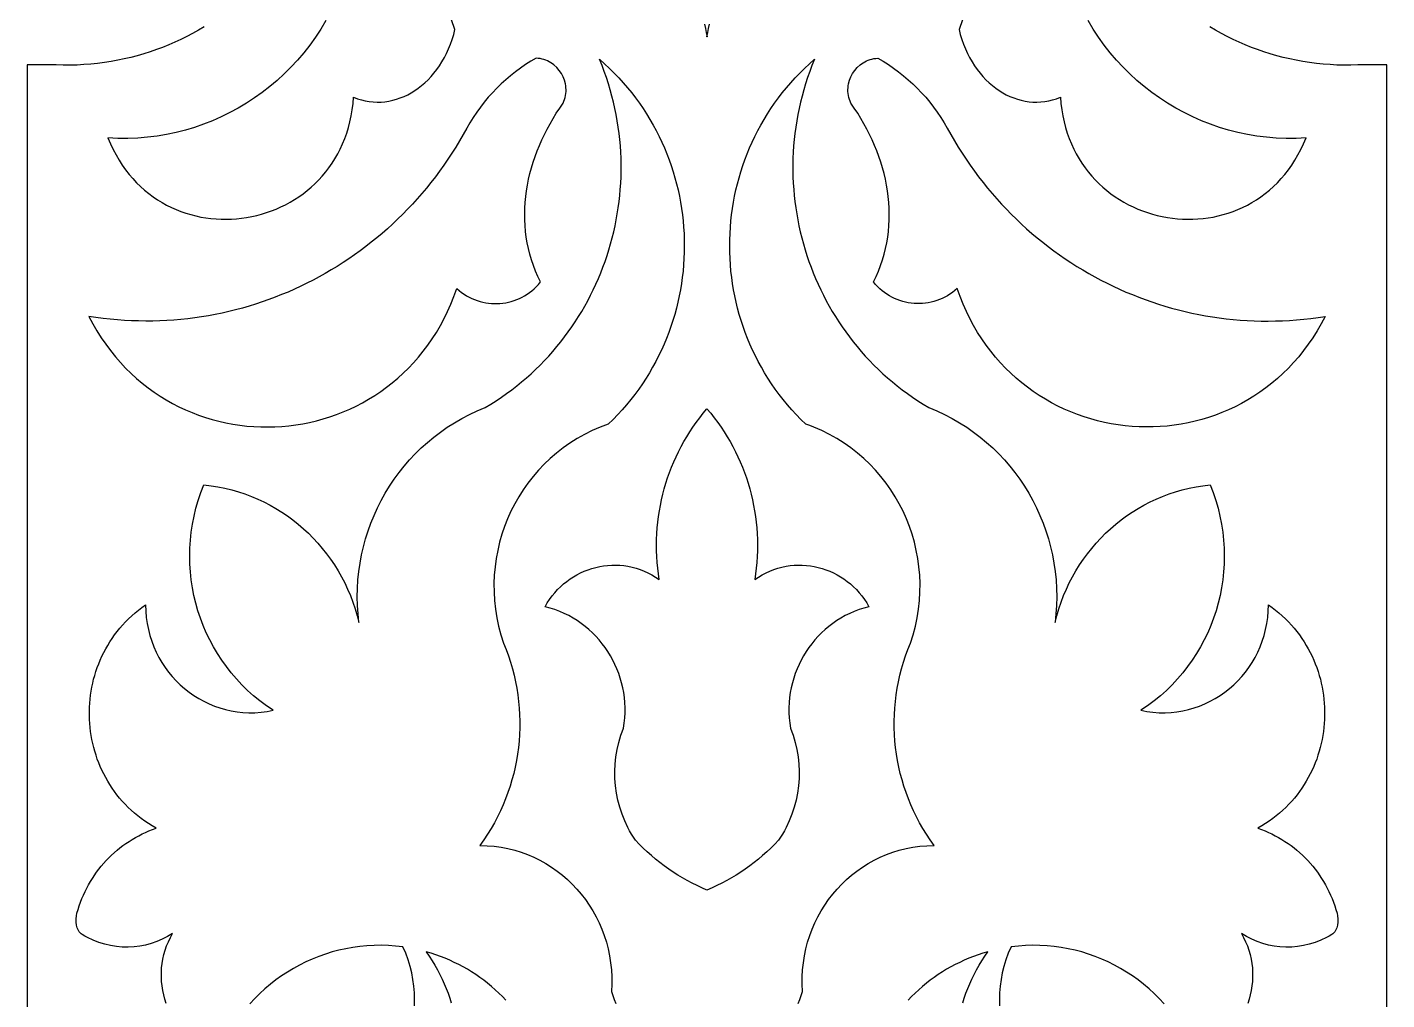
# Model space of a CAD drawing. Extents: x -345 to -255, y -146 to 454.
# Drawn here: x -345.4 to -255.4, y 313.8 to 378.2 of the extents above; entities that cross this region are included whole.
import ezdxf

# ---------------------------------------------------------------- set-up
doc = ezdxf.new("R2010")
doc.units = 0
doc.layers.get('0').update_dxf_attribs({"linetype": 'CONTINUOUS'})

msp = doc.modelspace()

# ---------------------------------------------------------------- linework, layer by layer
for points in [[(-333.715, 378.177), (-334.091, 377.957), (-334.473, 377.745), (-334.86, 377.543), (-335.252, 377.35), (-335.649, 377.167), (-336.052, 376.993), (-336.459, 376.829), (-336.871, 376.676), (-337.287, 376.532), (-337.708, 376.399), (-338.133, 376.276), (-338.562, 376.163), (-338.995, 376.061), (-339.431, 375.97), (-339.872, 375.89), (-340.316, 375.821), (-340.763, 375.764), (-341.213, 375.717), (-341.667, 375.682), (-342.123, 375.659), (-342.583, 375.648), (-343.044, 375.648), (-343.509, 375.661), (-345.424, 375.661), (-345.424, 154.427)], [(-325.644, 378.598), (-325.981, 378.041), (-326.339, 377.501), (-326.716, 376.978), (-327.114, 376.473), (-327.53, 375.986), (-327.964, 375.518), (-328.416, 375.07), (-328.884, 374.641), (-329.369, 374.232), (-329.868, 373.843), (-330.383, 373.476), (-330.912, 373.13), (-331.454, 372.806), (-332.009, 372.505), (-332.576, 372.226), (-333.154, 371.971), (-333.743, 371.74), (-334.343, 371.533), (-334.951, 371.351), (-335.568, 371.194), (-336.193, 371.062), (-336.826, 370.957), (-337.465, 370.878), (-338.11, 370.826), (-338.761, 370.802), (-339.416, 370.806), (-340.075, 370.838), (-339.91, 370.448), (-339.733, 370.072), (-339.543, 369.712), (-339.342, 369.367), (-339.13, 369.038), (-338.907, 368.723), (-338.674, 368.423), (-338.431, 368.139), (-338.178, 367.868), (-337.917, 367.613), (-337.648, 367.373), (-337.371, 367.146), (-337.086, 366.935), (-336.794, 366.738), (-336.496, 366.555), (-336.192, 366.386), (-335.882, 366.232), (-335.568, 366.091), (-335.248, 365.965), (-334.925, 365.853), (-334.598, 365.754), (-334.268, 365.67), (-333.935, 365.599), (-333.6, 365.541), (-333.263, 365.497), (-332.925, 365.467), (-332.587, 365.45), (-332.247, 365.447), (-331.909, 365.456), (-331.57, 365.479), (-331.233, 365.515), (-330.897, 365.564), (-330.564, 365.626), (-330.233, 365.7), (-329.905, 365.788), (-329.58, 365.888), (-329.259, 366.001), (-328.943, 366.126), (-328.632, 366.264), (-328.326, 366.414), (-328.026, 366.576), (-327.732, 366.751), (-327.445, 366.938), (-327.165, 367.136), (-326.893, 367.347), (-326.629, 367.57), (-326.373, 367.805), (-326.127, 368.051), (-325.891, 368.309), (-325.664, 368.579), (-325.448, 368.86), (-325.243, 369.152), (-325.05, 369.456), (-324.869, 369.771), (-324.7, 370.098), (-324.544, 370.435), (-324.401, 370.784), (-324.272, 371.144), (-324.158, 371.514), (-324.058, 371.896), (-323.974, 372.288), (-323.905, 372.69), (-323.853, 373.104), (-323.817, 373.527), (-323.561, 373.428), (-323.304, 373.347), (-323.045, 373.284), (-322.785, 373.239), (-322.524, 373.211), (-322.263, 373.2), (-322.003, 373.206), (-321.744, 373.229), (-321.486, 373.268), (-321.23, 373.322), (-320.977, 373.393), (-320.727, 373.479), (-320.48, 373.58), (-320.237, 373.696), (-319.999, 373.827), (-319.765, 373.971), (-319.537, 374.13), (-319.315, 374.303), (-319.099, 374.489), (-318.89, 374.688), (-318.689, 374.901), (-318.495, 375.126), (-318.31, 375.363), (-318.134, 375.612), (-317.967, 375.873), (-317.81, 376.146), (-317.664, 376.429), (-317.528, 376.724), (-317.404, 377.029), (-317.292, 377.345), (-317.192, 377.671), (-317.105, 378.007), (-317.334, 378.652)], [(-300.599, 378.359), (-300.528, 378.084), (-300.469, 377.805), (-300.423, 377.522), (-300.424, 377.527), (-300.424, 377.522), (-300.378, 377.805), (-300.319, 378.084), (-300.248, 378.359)], [(-283.513, 378.652), (-283.742, 378.007), (-283.655, 377.671), (-283.555, 377.345), (-283.443, 377.029), (-283.319, 376.724), (-283.183, 376.429), (-283.037, 376.146), (-282.88, 375.873), (-282.713, 375.612), (-282.537, 375.363), (-282.352, 375.126), (-282.158, 374.901), (-281.957, 374.688), (-281.748, 374.489), (-281.532, 374.303), (-281.31, 374.13), (-281.082, 373.971), (-280.848, 373.827), (-280.61, 373.696), (-280.367, 373.58), (-280.12, 373.479), (-279.87, 373.393), (-279.617, 373.322), (-279.361, 373.268), (-279.103, 373.229), (-278.844, 373.206), (-278.584, 373.2), (-278.323, 373.211), (-278.063, 373.239), (-277.802, 373.284), (-277.543, 373.347), (-277.286, 373.428), (-277.03, 373.527), (-276.994, 373.104), (-276.942, 372.69), (-276.873, 372.288), (-276.789, 371.896), (-276.689, 371.514), (-276.575, 371.144), (-276.446, 370.784), (-276.303, 370.435), (-276.147, 370.098), (-275.978, 369.771), (-275.797, 369.456), (-275.604, 369.152), (-275.399, 368.86), (-275.183, 368.579), (-274.956, 368.309), (-274.72, 368.051), (-274.474, 367.805), (-274.218, 367.57), (-273.954, 367.347), (-273.682, 367.136), (-273.402, 366.938), (-273.115, 366.751), (-272.821, 366.576), (-272.521, 366.414), (-272.215, 366.264), (-271.904, 366.126), (-271.588, 366.001), (-271.267, 365.888), (-270.942, 365.788), (-270.614, 365.7), (-270.283, 365.626), (-269.95, 365.564), (-269.614, 365.515), (-269.277, 365.479), (-268.938, 365.456), (-268.6, 365.447), (-268.26, 365.45), (-267.922, 365.467), (-267.584, 365.497), (-267.247, 365.541), (-266.912, 365.599), (-266.579, 365.67), (-266.249, 365.754), (-265.922, 365.853), (-265.599, 365.965), (-265.279, 366.091), (-264.965, 366.232), (-264.655, 366.386), (-264.351, 366.555), (-264.053, 366.738), (-263.761, 366.935), (-263.476, 367.146), (-263.199, 367.373), (-262.93, 367.613), (-262.669, 367.868), (-262.416, 368.139), (-262.173, 368.423), (-261.94, 368.723), (-261.717, 369.038), (-261.505, 369.367), (-261.304, 369.712), (-261.114, 370.072), (-260.937, 370.448), (-260.772, 370.838), (-261.431, 370.806), (-262.086, 370.802), (-262.737, 370.826), (-263.382, 370.878), (-264.021, 370.957), (-264.654, 371.062), (-265.279, 371.194), (-265.896, 371.351), (-266.504, 371.533), (-267.104, 371.74), (-267.693, 371.971), (-268.271, 372.226), (-268.838, 372.505), (-269.393, 372.806), (-269.935, 373.13), (-270.464, 373.476), (-270.979, 373.843), (-271.479, 374.232), (-271.963, 374.641), (-272.431, 375.07), (-272.883, 375.518), (-273.317, 375.986), (-273.733, 376.473), (-274.131, 376.978), (-274.508, 377.501), (-274.866, 378.041), (-275.203, 378.598)], [(-255.424, 154.427), (-255.424, 375.661), (-257.338, 375.661), (-257.803, 375.648), (-258.264, 375.648), (-258.724, 375.659), (-259.18, 375.682), (-259.634, 375.717), (-260.084, 375.764), (-260.531, 375.821), (-260.975, 375.89), (-261.416, 375.97), (-261.852, 376.061), (-262.285, 376.163), (-262.714, 376.276), (-263.139, 376.399), (-263.56, 376.532), (-263.976, 376.676), (-264.388, 376.829), (-264.795, 376.993), (-265.198, 377.167), (-265.595, 377.35), (-265.987, 377.543), (-266.374, 377.745), (-266.756, 377.957), (-267.132, 378.177)], [(-336.218, 313.548), (-336.311, 313.831), (-336.388, 314.118), (-336.45, 314.409), (-336.496, 314.703), (-336.526, 314.999), (-336.541, 315.297), (-336.54, 315.595), (-336.523, 315.893), (-336.49, 316.189), (-336.44, 316.484), (-336.375, 316.776), (-336.293, 317.065), (-336.194, 317.35), (-336.079, 317.629), (-335.947, 317.903), (-335.799, 318.171), (-336.136, 317.968), (-336.484, 317.791), (-336.843, 317.639), (-337.211, 317.512), (-337.586, 317.412), (-337.966, 317.337), (-338.352, 317.29), (-338.74, 317.269), (-339.13, 317.275), (-339.52, 317.309), (-339.908, 317.371), (-340.295, 317.461), (-340.677, 317.58), (-341.053, 317.728), (-341.423, 317.905), (-341.605, 318.004), (-341.785, 318.111), (-341.857, 318.163), (-341.921, 318.224), (-341.978, 318.294), (-342.027, 318.371), (-342.07, 318.455), (-342.105, 318.544), (-342.156, 318.734), (-342.183, 318.935), (-342.186, 319.138), (-342.167, 319.335), (-342.129, 319.519), (-342.057, 319.766), (-341.979, 320.009), (-341.893, 320.25), (-341.8, 320.486), (-341.701, 320.719), (-341.595, 320.948), (-341.482, 321.174), (-341.363, 321.395), (-341.237, 321.612), (-341.106, 321.824), (-340.825, 322.236), (-340.52, 322.629), (-340.194, 323.002), (-339.846, 323.354), (-339.478, 323.684), (-339.286, 323.84), (-339.09, 323.99), (-338.889, 324.135), (-338.684, 324.273), (-338.475, 324.405), (-338.261, 324.531), (-338.043, 324.65), (-337.821, 324.763), (-337.596, 324.868), (-337.367, 324.967), (-337.134, 325.059), (-336.897, 325.143), (-337.155, 325.293), (-337.404, 325.45), (-337.647, 325.614), (-337.881, 325.784), (-338.108, 325.961), (-338.327, 326.143), (-338.538, 326.332), (-338.742, 326.526), (-338.938, 326.726), (-339.126, 326.931), (-339.307, 327.141), (-339.48, 327.356), (-339.645, 327.575), (-339.802, 327.799), (-339.952, 328.028), (-340.094, 328.26), (-340.228, 328.496), (-340.354, 328.735), (-340.472, 328.978), (-340.583, 329.224), (-340.686, 329.473), (-340.781, 329.724), (-340.868, 329.978), (-340.947, 330.235), (-341.019, 330.493), (-341.083, 330.753), (-341.138, 331.015), (-341.186, 331.279), (-341.226, 331.543), (-341.258, 331.809), (-341.282, 332.076), (-341.299, 332.343), (-341.307, 332.61), (-341.307, 332.878), (-341.3, 333.145), (-341.284, 333.412), (-341.261, 333.679), (-341.229, 333.945), (-341.19, 334.211), (-341.143, 334.475), (-341.087, 334.737), (-341.024, 334.999), (-340.952, 335.258), (-340.873, 335.516), (-340.785, 335.771), (-340.69, 336.024), (-340.586, 336.275), (-340.475, 336.522), (-340.355, 336.767), (-340.227, 337.008), (-340.091, 337.246), (-339.947, 337.48), (-339.795, 337.711), (-339.635, 337.937), (-339.466, 338.159), (-339.29, 338.377), (-339.105, 338.59), (-338.913, 338.797), (-338.712, 339), (-338.502, 339.197), (-338.285, 339.389), (-338.06, 339.575), (-337.826, 339.755), (-337.584, 339.929), (-337.573, 339.509), (-337.538, 339.096), (-337.481, 338.69), (-337.402, 338.293), (-337.302, 337.904), (-337.181, 337.525), (-337.04, 337.156), (-336.881, 336.798), (-336.703, 336.45), (-336.507, 336.115), (-336.294, 335.792), (-336.065, 335.482), (-335.82, 335.186), (-335.561, 334.904), (-335.287, 334.636), (-335, 334.385), (-334.699, 334.149), (-334.387, 333.93), (-334.063, 333.728), (-333.729, 333.544), (-333.384, 333.378), (-333.03, 333.232), (-332.668, 333.105), (-332.297, 332.998), (-331.92, 332.913), (-331.535, 332.848), (-331.145, 332.806), (-330.75, 332.786), (-330.35, 332.79), (-329.946, 332.818), (-329.54, 332.87), (-329.131, 332.947), (-329.583, 333.251), (-330.017, 333.573), (-330.433, 333.912), (-330.831, 334.267), (-331.211, 334.638), (-331.573, 335.025), (-331.916, 335.425), (-332.239, 335.839), (-332.544, 336.265), (-332.829, 336.703), (-333.095, 337.153), (-333.34, 337.613), (-333.566, 338.083), (-333.771, 338.562), (-333.955, 339.049), (-334.119, 339.543), (-334.262, 340.045), (-334.383, 340.552), (-334.483, 341.065), (-334.561, 341.582), (-334.618, 342.103), (-334.652, 342.627), (-334.664, 343.153), (-334.653, 343.681), (-334.619, 344.21), (-334.562, 344.738), (-334.482, 345.266), (-334.378, 345.793), (-334.25, 346.317), (-334.099, 346.839), (-333.923, 347.357), (-333.723, 347.87), (-333.255, 347.815), (-332.793, 347.741), (-332.337, 347.649), (-331.888, 347.539), (-331.445, 347.412), (-331.01, 347.267), (-330.583, 347.107), (-330.163, 346.929), (-329.752, 346.736), (-329.35, 346.528), (-328.957, 346.304), (-328.573, 346.065), (-328.2, 345.812), (-327.836, 345.545), (-327.483, 345.265), (-327.141, 344.97), (-326.811, 344.663), (-326.492, 344.344), (-326.185, 344.012), (-325.891, 343.668), (-325.609, 343.313), (-325.341, 342.947), (-325.087, 342.57), (-324.846, 342.182), (-324.619, 341.785), (-324.408, 341.378), (-324.211, 340.961), (-324.03, 340.536), (-323.864, 340.102), (-323.715, 339.66), (-323.582, 339.21), (-323.466, 338.753), (-323.525, 339.323), (-323.561, 339.891), (-323.573, 340.457), (-323.561, 341.02), (-323.526, 341.58), (-323.469, 342.135), (-323.389, 342.686), (-323.287, 343.231), (-323.164, 343.77), (-323.019, 344.303), (-322.853, 344.827), (-322.666, 345.344), (-322.459, 345.852), (-322.232, 346.351), (-321.985, 346.84), (-321.719, 347.318), (-321.434, 347.784), (-321.13, 348.239), (-320.808, 348.681), (-320.468, 349.11), (-320.11, 349.525), (-319.735, 349.925), (-319.343, 350.311), (-318.935, 350.68), (-318.51, 351.033), (-318.069, 351.368), (-317.613, 351.686), (-317.141, 351.985), (-316.654, 352.265), (-316.153, 352.526), (-315.638, 352.766), (-315.108, 352.985), (-314.743, 353.205), (-314.384, 353.433), (-314.032, 353.669), (-313.687, 353.911), (-313.35, 354.161), (-313.019, 354.418), (-312.695, 354.681), (-312.378, 354.952), (-312.069, 355.229), (-311.766, 355.512), (-311.471, 355.801), (-311.184, 356.096), (-310.903, 356.398), (-310.63, 356.705), (-310.365, 357.017), (-310.107, 357.336), (-309.856, 357.659), (-309.614, 357.988), (-309.378, 358.321), (-309.151, 358.66), (-308.931, 359.003), (-308.719, 359.35), (-308.515, 359.702), (-308.319, 360.059), (-308.131, 360.419), (-307.951, 360.783), (-307.779, 361.151), (-307.615, 361.523), (-307.459, 361.898), (-307.311, 362.276), (-307.172, 362.658), (-307.041, 363.043), (-306.918, 363.43), (-306.804, 363.821), (-306.698, 364.213), (-306.601, 364.609), (-306.512, 365.006), (-306.432, 365.406), (-306.36, 365.807), (-306.298, 366.211), (-306.244, 366.616), (-306.198, 367.022), (-306.162, 367.43), (-306.134, 367.839), (-306.116, 368.249), (-306.107, 368.66), (-306.106, 369.072), (-306.115, 369.484), (-306.133, 369.897), (-306.16, 370.31), (-306.196, 370.723), (-306.242, 371.136), (-306.297, 371.549), (-306.361, 371.962), (-306.435, 372.374), (-306.518, 372.786), (-306.611, 373.197), (-306.713, 373.606), (-306.826, 374.015), (-306.947, 374.423), (-307.079, 374.829), (-307.22, 375.233), (-307.372, 375.636), (-307.533, 376.038), (-307.199, 375.741), (-306.875, 375.437), (-306.561, 375.127), (-306.257, 374.809), (-305.964, 374.486), (-305.681, 374.155), (-305.408, 373.819), (-305.146, 373.477), (-304.893, 373.129), (-304.651, 372.776), (-304.419, 372.418), (-304.198, 372.055), (-303.987, 371.687), (-303.786, 371.314), (-303.595, 370.937), (-303.414, 370.557), (-303.244, 370.172), (-303.084, 369.784), (-302.935, 369.392), (-302.796, 368.997), (-302.667, 368.599), (-302.548, 368.199), (-302.44, 367.796), (-302.342, 367.391), (-302.254, 366.983), (-302.177, 366.574), (-302.11, 366.164), (-302.054, 365.752), (-302.008, 365.338), (-301.972, 364.924), (-301.946, 364.509), (-301.931, 364.094), (-301.927, 363.678), (-301.932, 363.263), (-301.948, 362.847), (-301.975, 362.432), (-302.012, 362.018), (-302.059, 361.604), (-302.117, 361.192), (-302.185, 360.781), (-302.263, 360.371), (-302.352, 359.963), (-302.452, 359.557), (-302.562, 359.153), (-302.682, 358.752), (-302.813, 358.354), (-302.954, 357.958), (-303.105, 357.565), (-303.268, 357.176), (-303.44, 356.79), (-303.623, 356.408), (-303.817, 356.03), (-304.021, 355.656), (-304.235, 355.287), (-304.46, 354.922), (-304.696, 354.562), (-304.942, 354.208), (-305.198, 353.858), (-305.465, 353.514), (-305.743, 353.176), (-306.031, 352.844), (-306.33, 352.518), (-306.639, 352.199), (-306.959, 351.886), (-307.501, 351.685), (-308.026, 351.459), (-308.535, 351.208), (-309.026, 350.933), (-309.499, 350.635), (-309.954, 350.316), (-310.391, 349.975), (-310.808, 349.615), (-311.205, 349.235), (-311.582, 348.837), (-311.939, 348.423), (-312.275, 347.991), (-312.589, 347.545), (-312.881, 347.084), (-313.151, 346.61), (-313.398, 346.123), (-313.622, 345.624), (-313.823, 345.115), (-313.999, 344.596), (-314.15, 344.069), (-314.277, 343.533), (-314.378, 342.991), (-314.453, 342.442), (-314.502, 341.889), (-314.524, 341.331), (-314.519, 340.77), (-314.486, 340.207), (-314.425, 339.643), (-314.336, 339.078), (-314.217, 338.513), (-314.069, 337.95), (-313.891, 337.39), (-313.723, 336.973), (-313.569, 336.553), (-313.43, 336.129), (-313.305, 335.702), (-313.194, 335.273), (-313.098, 334.841), (-313.016, 334.408), (-312.948, 333.973), (-312.894, 333.536), (-312.854, 333.1), (-312.828, 332.662), (-312.817, 332.225), (-312.819, 331.787), (-312.835, 331.351), (-312.865, 330.915), (-312.908, 330.481), (-312.966, 330.048), (-313.037, 329.618), (-313.122, 329.189), (-313.221, 328.764), (-313.333, 328.342), (-313.459, 327.923), (-313.598, 327.508), (-313.751, 327.097), (-313.917, 326.69), (-314.097, 326.289), (-314.29, 325.892), (-314.496, 325.502), (-314.716, 325.117), (-314.949, 324.739), (-315.195, 324.367), (-315.454, 324.002), (-314.979, 323.988), (-314.511, 323.948), (-314.05, 323.884), (-313.598, 323.796), (-313.155, 323.684), (-312.721, 323.55), (-312.297, 323.394), (-311.884, 323.217), (-311.482, 323.019), (-311.092, 322.801), (-310.714, 322.563), (-310.35, 322.308), (-309.999, 322.034), (-309.663, 321.743), (-309.341, 321.435), (-309.036, 321.112), (-308.746, 320.774), (-308.473, 320.421), (-308.218, 320.054), (-307.98, 319.674), (-307.761, 319.281), (-307.561, 318.877), (-307.382, 318.462), (-307.222, 318.036), (-307.084, 317.6), (-306.967, 317.155), (-306.873, 316.702), (-306.801, 316.241), (-306.753, 315.773), (-306.729, 315.299), (-306.73, 314.819), (-306.756, 314.334), (-306.664, 314.064), (-306.564, 313.799), (-306.455, 313.539)], [(-294.392, 313.539), (-294.283, 313.799), (-294.183, 314.064), (-294.091, 314.334), (-294.117, 314.819), (-294.118, 315.299), (-294.094, 315.773), (-294.046, 316.241), (-293.974, 316.702), (-293.88, 317.155), (-293.763, 317.6), (-293.625, 318.036), (-293.465, 318.462), (-293.286, 318.877), (-293.086, 319.281), (-292.867, 319.674), (-292.63, 320.054), (-292.374, 320.421), (-292.101, 320.774), (-291.811, 321.112), (-291.506, 321.435), (-291.184, 321.743), (-290.848, 322.034), (-290.497, 322.308), (-290.133, 322.563), (-289.755, 322.801), (-289.365, 323.019), (-288.963, 323.217), (-288.55, 323.394), (-288.126, 323.55), (-287.692, 323.684), (-287.249, 323.796), (-286.797, 323.884), (-286.336, 323.948), (-285.868, 323.988), (-285.393, 324.002), (-285.652, 324.367), (-285.898, 324.739), (-286.131, 325.117), (-286.351, 325.502), (-286.557, 325.892), (-286.75, 326.289), (-286.93, 326.69), (-287.096, 327.097), (-287.249, 327.508), (-287.388, 327.923), (-287.514, 328.342), (-287.626, 328.764), (-287.725, 329.189), (-287.81, 329.618), (-287.881, 330.048), (-287.939, 330.481), (-287.982, 330.915), (-288.012, 331.351), (-288.028, 331.787), (-288.03, 332.225), (-288.019, 332.662), (-287.993, 333.1), (-287.953, 333.536), (-287.899, 333.973), (-287.831, 334.408), (-287.749, 334.841), (-287.653, 335.273), (-287.542, 335.702), (-287.417, 336.129), (-287.278, 336.553), (-287.124, 336.973), (-286.956, 337.39), (-286.778, 337.95), (-286.63, 338.513), (-286.512, 339.078), (-286.422, 339.643), (-286.361, 340.207), (-286.328, 340.77), (-286.323, 341.331), (-286.345, 341.889), (-286.394, 342.442), (-286.469, 342.991), (-286.57, 343.533), (-286.697, 344.069), (-286.848, 344.596), (-287.024, 345.115), (-287.225, 345.624), (-287.449, 346.123), (-287.696, 346.61), (-287.966, 347.084), (-288.258, 347.545), (-288.573, 347.991), (-288.908, 348.423), (-289.265, 348.837), (-289.642, 349.235), (-290.039, 349.615), (-290.456, 349.975), (-290.893, 350.316), (-291.348, 350.635), (-291.821, 350.933), (-292.312, 351.208), (-292.821, 351.459), (-293.346, 351.685), (-293.615, 351.789), (-293.888, 351.886), (-294.208, 352.199), (-294.517, 352.518), (-294.816, 352.844), (-295.104, 353.176), (-295.382, 353.514), (-295.649, 353.858), (-295.905, 354.208), (-296.151, 354.562), (-296.387, 354.922), (-296.612, 355.287), (-296.826, 355.656), (-297.03, 356.03), (-297.224, 356.408), (-297.407, 356.79), (-297.579, 357.176), (-297.742, 357.565), (-297.893, 357.958), (-298.034, 358.354), (-298.165, 358.752), (-298.285, 359.153), (-298.395, 359.557), (-298.495, 359.963), (-298.584, 360.371), (-298.662, 360.781), (-298.73, 361.192), (-298.788, 361.604), (-298.835, 362.018), (-298.872, 362.432), (-298.899, 362.847), (-298.915, 363.263), (-298.92, 363.678), (-298.916, 364.094), (-298.901, 364.509), (-298.875, 364.924), (-298.839, 365.338), (-298.793, 365.752), (-298.737, 366.164), (-298.67, 366.574), (-298.593, 366.983), (-298.505, 367.391), (-298.407, 367.796), (-298.299, 368.199), (-298.18, 368.599), (-298.051, 368.997), (-297.912, 369.392), (-297.763, 369.784), (-297.603, 370.172), (-297.433, 370.557), (-297.252, 370.937), (-297.061, 371.314), (-296.86, 371.687), (-296.649, 372.055), (-296.428, 372.418), (-296.196, 372.776), (-295.954, 373.129), (-295.701, 373.477), (-295.439, 373.819), (-295.166, 374.155), (-294.883, 374.486), (-294.59, 374.809), (-294.286, 375.127), (-293.972, 375.437), (-293.648, 375.741), (-293.314, 376.038), (-293.475, 375.636), (-293.627, 375.233), (-293.768, 374.829), (-293.9, 374.423), (-294.021, 374.015), (-294.134, 373.606), (-294.236, 373.197), (-294.329, 372.786), (-294.412, 372.374), (-294.486, 371.962), (-294.551, 371.549), (-294.605, 371.136), (-294.651, 370.723), (-294.687, 370.31), (-294.714, 369.897), (-294.732, 369.484), (-294.741, 369.072), (-294.741, 368.66), (-294.731, 368.249), (-294.713, 367.839), (-294.685, 367.43), (-294.649, 367.022), (-294.604, 366.616), (-294.549, 366.211), (-294.487, 365.807), (-294.415, 365.406), (-294.335, 365.006), (-294.246, 364.609), (-294.149, 364.213), (-294.043, 363.821), (-293.929, 363.43), (-293.806, 363.043), (-293.675, 362.658), (-293.536, 362.276), (-293.388, 361.898), (-293.232, 361.523), (-293.068, 361.151), (-292.896, 360.783), (-292.716, 360.419), (-292.528, 360.059), (-292.332, 359.702), (-292.128, 359.35), (-291.916, 359.003), (-291.696, 358.66), (-291.469, 358.321), (-291.234, 357.988), (-290.991, 357.659), (-290.74, 357.336), (-290.482, 357.017), (-290.217, 356.705), (-289.944, 356.398), (-289.663, 356.096), (-289.376, 355.801), (-289.081, 355.512), (-288.778, 355.229), (-288.469, 354.952), (-288.152, 354.681), (-287.828, 354.418), (-287.497, 354.161), (-287.16, 353.911), (-286.815, 353.669), (-286.463, 353.433), (-286.104, 353.205), (-285.739, 352.985), (-285.21, 352.766), (-284.694, 352.526), (-284.193, 352.265), (-283.706, 351.985), (-283.234, 351.686), (-282.778, 351.368), (-282.337, 351.033), (-281.912, 350.68), (-281.504, 350.311), (-281.112, 349.925), (-280.737, 349.525), (-280.379, 349.11), (-280.039, 348.681), (-279.717, 348.239), (-279.413, 347.784), (-279.128, 347.318), (-278.862, 346.84), (-278.615, 346.351), (-278.388, 345.852), (-278.181, 345.344), (-277.994, 344.827), (-277.828, 344.303), (-277.683, 343.77), (-277.56, 343.231), (-277.458, 342.686), (-277.378, 342.135), (-277.321, 341.58), (-277.286, 341.02), (-277.274, 340.457), (-277.286, 339.891), (-277.322, 339.323), (-277.381, 338.753), (-277.265, 339.21), (-277.132, 339.66), (-276.983, 340.102), (-276.817, 340.536), (-276.636, 340.961), (-276.439, 341.378), (-276.228, 341.785), (-276.001, 342.182), (-275.76, 342.57), (-275.506, 342.947), (-275.238, 343.313), (-274.956, 343.668), (-274.662, 344.012), (-274.355, 344.344), (-274.036, 344.663), (-273.706, 344.97), (-273.364, 345.265), (-273.011, 345.545), (-272.648, 345.812), (-272.274, 346.065), (-271.89, 346.304), (-271.497, 346.528), (-271.095, 346.736), (-270.684, 346.929), (-270.264, 347.107), (-269.837, 347.267), (-269.402, 347.412), (-268.959, 347.539), (-268.51, 347.649), (-268.054, 347.741), (-267.592, 347.815), (-267.124, 347.87), (-266.924, 347.357), (-266.748, 346.839), (-266.597, 346.317), (-266.469, 345.793), (-266.365, 345.266), (-266.285, 344.738), (-266.228, 344.21), (-266.194, 343.681), (-266.183, 343.153), (-266.195, 342.627), (-266.229, 342.103), (-266.286, 341.582), (-266.364, 341.065), (-266.464, 340.552), (-266.585, 340.045), (-266.728, 339.543), (-266.892, 339.049), (-267.076, 338.562), (-267.281, 338.083), (-267.507, 337.613), (-267.752, 337.153), (-268.018, 336.703), (-268.303, 336.265), (-268.608, 335.839), (-268.931, 335.425), (-269.274, 335.025), (-269.636, 334.638), (-270.016, 334.267), (-270.414, 333.912), (-270.83, 333.573), (-271.264, 333.251), (-271.716, 332.947), (-271.307, 332.87), (-270.901, 332.818), (-270.497, 332.79), (-270.097, 332.786), (-269.702, 332.806), (-269.312, 332.848), (-268.927, 332.913), (-268.55, 332.998), (-268.179, 333.105), (-267.817, 333.232), (-267.463, 333.378), (-267.118, 333.544), (-266.784, 333.728), (-266.46, 333.93), (-266.148, 334.149), (-265.847, 334.385), (-265.56, 334.636), (-265.286, 334.904), (-265.027, 335.186), (-264.782, 335.482), (-264.553, 335.792), (-264.34, 336.115), (-264.144, 336.45), (-263.966, 336.798), (-263.807, 337.156), (-263.666, 337.525), (-263.545, 337.904), (-263.445, 338.293), (-263.366, 338.69), (-263.309, 339.096), (-263.274, 339.509), (-263.263, 339.929), (-263.021, 339.755), (-262.787, 339.575), (-262.562, 339.389), (-262.345, 339.197), (-262.135, 339), (-261.934, 338.797), (-261.742, 338.59), (-261.557, 338.377), (-261.381, 338.159), (-261.212, 337.937), (-261.052, 337.711), (-260.9, 337.48), (-260.756, 337.246), (-260.62, 337.008), (-260.492, 336.767), (-260.372, 336.522), (-260.261, 336.275), (-260.157, 336.024), (-260.062, 335.771), (-259.974, 335.516), (-259.895, 335.258), (-259.823, 334.999), (-259.76, 334.737), (-259.704, 334.475), (-259.657, 334.211), (-259.618, 333.945), (-259.586, 333.679), (-259.563, 333.412), (-259.547, 333.145), (-259.54, 332.878), (-259.54, 332.61), (-259.548, 332.343), (-259.565, 332.076), (-259.589, 331.809), (-259.621, 331.543), (-259.661, 331.279), (-259.709, 331.015), (-259.765, 330.753), (-259.828, 330.493), (-259.9, 330.235), (-259.979, 329.978), (-260.066, 329.724), (-260.161, 329.473), (-260.264, 329.224), (-260.375, 328.978), (-260.493, 328.735), (-260.619, 328.496), (-260.753, 328.26), (-260.895, 328.028), (-261.045, 327.799), (-261.202, 327.575), (-261.367, 327.356), (-261.54, 327.141), (-261.721, 326.931), (-261.909, 326.726), (-262.105, 326.526), (-262.309, 326.332), (-262.52, 326.143), (-262.739, 325.961), (-262.966, 325.784), (-263.201, 325.614), (-263.443, 325.45), (-263.692, 325.293), (-263.95, 325.143), (-263.713, 325.059), (-263.48, 324.967), (-263.251, 324.868), (-263.026, 324.763), (-262.804, 324.65), (-262.586, 324.531), (-262.372, 324.405), (-262.163, 324.273), (-261.958, 324.135), (-261.757, 323.99), (-261.561, 323.84), (-261.37, 323.684), (-261.001, 323.354), (-260.653, 323.002), (-260.327, 322.629), (-260.022, 322.236), (-259.741, 321.824), (-259.61, 321.612), (-259.484, 321.395), (-259.365, 321.174), (-259.252, 320.948), (-259.146, 320.719), (-259.047, 320.486), (-258.954, 320.25), (-258.868, 320.009), (-258.79, 319.766), (-258.718, 319.519), (-258.68, 319.335), (-258.661, 319.138), (-258.664, 318.935), (-258.691, 318.734), (-258.742, 318.544), (-258.777, 318.455), (-258.82, 318.371), (-258.869, 318.294), (-258.926, 318.224), (-258.99, 318.163), (-259.062, 318.111), (-259.242, 318.004), (-259.424, 317.905), (-259.794, 317.728), (-260.17, 317.58), (-260.552, 317.461), (-260.939, 317.371), (-261.327, 317.309), (-261.717, 317.275), (-262.107, 317.269), (-262.495, 317.29), (-262.881, 317.337), (-263.261, 317.412), (-263.636, 317.512), (-264.004, 317.639), (-264.363, 317.791), (-264.711, 317.968), (-265.049, 318.171), (-264.9, 317.903), (-264.768, 317.629), (-264.653, 317.35), (-264.554, 317.065), (-264.472, 316.776), (-264.407, 316.484), (-264.357, 316.189), (-264.324, 315.893), (-264.307, 315.595), (-264.306, 315.297), (-264.321, 314.999), (-264.351, 314.703), (-264.397, 314.409), (-264.459, 314.118), (-264.536, 313.831), (-264.629, 313.548)], [(-319.793, 313.389), (-319.781, 313.822), (-319.792, 314.257), (-319.826, 314.693), (-319.885, 315.13), (-319.968, 315.566), (-320.075, 316.001), (-320.209, 316.433), (-320.367, 316.863), (-320.552, 317.288), (-321.033, 317.343), (-321.513, 317.378), (-321.991, 317.393), (-322.466, 317.387), (-322.939, 317.362), (-323.408, 317.318), (-323.872, 317.254), (-324.333, 317.171), (-324.788, 317.07), (-325.238, 316.951), (-325.682, 316.813), (-326.12, 316.658), (-326.55, 316.485), (-326.973, 316.295), (-327.388, 316.089), (-327.795, 315.865), (-328.193, 315.626), (-328.581, 315.37), (-328.959, 315.099), (-329.327, 314.813), (-329.684, 314.511), (-330.029, 314.194), (-330.362, 313.863), (-330.683, 313.518)], [(-313.74, 313.772), (-313.968, 314.006), (-314.203, 314.235), (-314.444, 314.456), (-314.69, 314.67), (-314.943, 314.878), (-315.201, 315.078), (-315.465, 315.271), (-315.734, 315.456), (-316.008, 315.634), (-316.287, 315.804), (-316.571, 315.966), (-316.86, 316.12), (-317.154, 316.266), (-317.452, 316.404), (-317.755, 316.534), (-318.061, 316.655), (-318.372, 316.767), (-318.687, 316.871), (-319.005, 316.965), (-318.806, 316.673), (-318.617, 316.377), (-318.438, 316.077), (-318.269, 315.775), (-318.109, 315.469), (-317.96, 315.161), (-317.819, 314.851), (-317.688, 314.537), (-317.567, 314.222), (-317.455, 313.905), (-317.353, 313.586)], [(-283.495, 313.586), (-283.392, 313.905), (-283.28, 314.222), (-283.159, 314.537), (-283.028, 314.851), (-282.888, 315.161), (-282.738, 315.469), (-282.578, 315.775), (-282.409, 316.077), (-282.23, 316.377), (-282.041, 316.673), (-281.842, 316.965), (-282.16, 316.871), (-282.475, 316.767), (-282.786, 316.655), (-283.092, 316.534), (-283.395, 316.404), (-283.693, 316.266), (-283.987, 316.12), (-284.276, 315.966), (-284.56, 315.804), (-284.839, 315.634), (-285.113, 315.456), (-285.382, 315.271), (-285.646, 315.078), (-285.904, 314.878), (-286.157, 314.67), (-286.403, 314.456), (-286.644, 314.235), (-286.879, 314.006), (-287.107, 313.772)], [(-270.164, 313.518), (-270.485, 313.863), (-270.818, 314.194), (-271.163, 314.511), (-271.52, 314.813), (-271.888, 315.099), (-272.266, 315.37), (-272.654, 315.626), (-273.052, 315.865), (-273.459, 316.089), (-273.874, 316.295), (-274.297, 316.485), (-274.727, 316.658), (-275.165, 316.813), (-275.609, 316.951), (-276.059, 317.07), (-276.514, 317.171), (-276.975, 317.254), (-277.44, 317.318), (-277.908, 317.362), (-278.381, 317.387), (-278.856, 317.393), (-279.334, 317.378), (-279.814, 317.343), (-280.295, 317.288), (-280.48, 316.863), (-280.638, 316.433), (-280.772, 316.001), (-280.879, 315.566), (-280.962, 315.13), (-281.021, 314.693), (-281.055, 314.257), (-281.066, 313.822), (-281.054, 313.389)]]:
    msp.add_lwpolyline(points)
for points in [[(-311.444, 361.299), (-311.618, 361.66), (-311.775, 362.024), (-311.916, 362.392), (-312.041, 362.762), (-312.15, 363.136), (-312.244, 363.511), (-312.322, 363.889), (-312.385, 364.268), (-312.433, 364.649), (-312.466, 365.031), (-312.485, 365.414), (-312.49, 365.798), (-312.481, 366.181), (-312.458, 366.565), (-312.421, 366.949), (-312.371, 367.331), (-312.308, 367.713), (-312.232, 368.094), (-312.143, 368.473), (-312.042, 368.851), (-311.929, 369.226), (-311.804, 369.599), (-311.667, 369.969), (-311.519, 370.337), (-311.359, 370.701), (-311.188, 371.061), (-311.006, 371.418), (-310.814, 371.77), (-310.612, 372.118), (-310.399, 372.462), (-310.176, 372.8), (-309.944, 373.133), (-309.891, 373.259), (-309.847, 373.387), (-309.812, 373.515), (-309.785, 373.643), (-309.767, 373.772), (-309.757, 373.9), (-309.755, 374.028), (-309.761, 374.155), (-309.774, 374.28), (-309.795, 374.404), (-309.858, 374.647), (-309.949, 374.879), (-310.065, 375.099), (-310.206, 375.305), (-310.369, 375.493), (-310.554, 375.66), (-310.654, 375.736), (-310.758, 375.806), (-310.867, 375.869), (-310.98, 375.926), (-311.098, 375.976), (-311.219, 376.019), (-311.344, 376.054), (-311.473, 376.082), (-311.605, 376.101), (-311.74, 376.112), (-312.094, 375.904), (-312.44, 375.683), (-312.778, 375.452), (-313.108, 375.208), (-313.43, 374.953), (-313.742, 374.688), (-314.046, 374.411), (-314.34, 374.124), (-314.625, 373.827), (-314.9, 373.52), (-315.164, 373.203), (-315.419, 372.876), (-315.662, 372.54), (-315.894, 372.195), (-316.115, 371.842), (-316.325, 371.479), (-316.56, 371.055), (-316.803, 370.636), (-317.052, 370.224), (-317.309, 369.818), (-317.573, 369.418), (-317.844, 369.025), (-318.121, 368.638), (-318.405, 368.257), (-318.695, 367.883), (-318.992, 367.516), (-319.295, 367.155), (-319.605, 366.801), (-319.92, 366.454), (-320.241, 366.113), (-320.568, 365.779), (-320.901, 365.453), (-321.239, 365.133), (-321.583, 364.82), (-321.932, 364.515), (-322.287, 364.216), (-322.647, 363.925), (-323.011, 363.641), (-323.381, 363.364), (-323.755, 363.095), (-324.134, 362.833), (-324.518, 362.579), (-324.906, 362.332), (-325.298, 362.092), (-325.694, 361.861), (-326.095, 361.637), (-326.5, 361.421), (-326.908, 361.213), (-327.32, 361.012), (-327.736, 360.82), (-328.156, 360.635), (-328.579, 360.459), (-329.005, 360.291), (-329.434, 360.131), (-329.867, 359.979), (-330.302, 359.835), (-330.74, 359.7), (-331.181, 359.573), (-331.625, 359.455), (-332.071, 359.345), (-332.52, 359.244), (-332.97, 359.151), (-333.423, 359.067), (-333.878, 358.992), (-334.335, 358.926), (-334.794, 358.868), (-335.254, 358.819), (-335.716, 358.78), (-336.18, 358.749), (-336.645, 358.728), (-337.111, 358.715), (-337.578, 358.712), (-338.046, 358.718), (-338.515, 358.733), (-338.985, 358.758), (-339.456, 358.792), (-339.927, 358.836), (-340.399, 358.889), (-340.871, 358.952), (-341.343, 359.024), (-341.083, 358.536), (-340.81, 358.065), (-340.524, 357.611), (-340.224, 357.174), (-339.912, 356.755), (-339.589, 356.352), (-339.253, 355.967), (-338.907, 355.598), (-338.55, 355.246), (-338.184, 354.911), (-337.807, 354.593), (-337.422, 354.292), (-337.028, 354.007), (-336.627, 353.74), (-336.217, 353.489), (-335.801, 353.254), (-335.378, 353.036), (-334.949, 352.835), (-334.514, 352.65), (-334.074, 352.482), (-333.629, 352.331), (-333.18, 352.195), (-332.728, 352.076), (-332.272, 351.974), (-331.814, 351.888), (-331.353, 351.818), (-330.891, 351.764), (-330.427, 351.727), (-329.963, 351.706), (-329.498, 351.701), (-329.034, 351.712), (-328.57, 351.739), (-328.107, 351.782), (-327.646, 351.841), (-327.187, 351.916), (-326.731, 352.007), (-326.278, 352.114), (-325.828, 352.236), (-325.383, 352.375), (-324.942, 352.529), (-324.506, 352.699), (-324.076, 352.885), (-323.651, 353.086), (-323.233, 353.303), (-322.822, 353.536), (-322.419, 353.784), (-322.024, 354.048), (-321.637, 354.327), (-321.258, 354.621), (-320.89, 354.931), (-320.531, 355.257), (-320.182, 355.598), (-319.845, 355.954), (-319.519, 356.325), (-319.204, 356.711), (-318.902, 357.113), (-318.613, 357.53), (-318.337, 357.962), (-318.075, 358.409), (-317.827, 358.871), (-317.594, 359.348), (-317.376, 359.84), (-317.174, 360.347), (-316.988, 360.868), (-316.832, 360.734), (-316.672, 360.608), (-316.507, 360.493), (-316.338, 360.388), (-316.165, 360.292), (-315.989, 360.206), (-315.81, 360.13), (-315.629, 360.063), (-315.445, 360.006), (-315.259, 359.959), (-315.072, 359.921), (-314.884, 359.893), (-314.695, 359.875), (-314.505, 359.866), (-314.315, 359.866), (-314.126, 359.876), (-313.938, 359.896), (-313.75, 359.924), (-313.564, 359.963), (-313.38, 360.01), (-313.198, 360.067), (-313.018, 360.133), (-312.842, 360.208), (-312.668, 360.293), (-312.499, 360.387), (-312.333, 360.49), (-312.172, 360.602), (-312.015, 360.723), (-311.864, 360.853), (-311.718, 360.993), (-311.578, 361.141)], [(-283.859, 360.868), (-284.015, 360.734), (-284.175, 360.608), (-284.34, 360.493), (-284.509, 360.388), (-284.682, 360.292), (-284.858, 360.206), (-285.037, 360.13), (-285.218, 360.063), (-285.402, 360.006), (-285.588, 359.959), (-285.775, 359.921), (-285.963, 359.893), (-286.152, 359.875), (-286.342, 359.866), (-286.532, 359.866), (-286.721, 359.876), (-286.909, 359.896), (-287.097, 359.924), (-287.283, 359.963), (-287.467, 360.01), (-287.649, 360.067), (-287.829, 360.133), (-288.005, 360.208), (-288.179, 360.293), (-288.348, 360.387), (-288.514, 360.49), (-288.675, 360.602), (-288.832, 360.723), (-288.983, 360.853), (-289.129, 360.993), (-289.269, 361.141), (-289.403, 361.299), (-289.229, 361.66), (-289.072, 362.024), (-288.931, 362.392), (-288.806, 362.762), (-288.697, 363.136), (-288.603, 363.511), (-288.525, 363.889), (-288.462, 364.268), (-288.414, 364.649), (-288.381, 365.031), (-288.362, 365.414), (-288.357, 365.798), (-288.366, 366.181), (-288.389, 366.565), (-288.426, 366.949), (-288.476, 367.331), (-288.539, 367.713), (-288.615, 368.094), (-288.704, 368.473), (-288.805, 368.851), (-288.918, 369.226), (-289.043, 369.599), (-289.18, 369.969), (-289.328, 370.337), (-289.488, 370.701), (-289.659, 371.061), (-289.841, 371.418), (-290.033, 371.77), (-290.235, 372.118), (-290.448, 372.462), (-290.671, 372.8), (-290.903, 373.133), (-290.956, 373.259), (-291, 373.387), (-291.035, 373.515), (-291.062, 373.643), (-291.08, 373.772), (-291.09, 373.9), (-291.092, 374.028), (-291.086, 374.155), (-291.073, 374.28), (-291.052, 374.404), (-290.989, 374.647), (-290.898, 374.879), (-290.782, 375.099), (-290.641, 375.305), (-290.478, 375.493), (-290.293, 375.66), (-290.193, 375.736), (-290.089, 375.806), (-289.98, 375.869), (-289.867, 375.926), (-289.749, 375.976), (-289.628, 376.019), (-289.503, 376.054), (-289.374, 376.082), (-289.243, 376.101), (-289.107, 376.112), (-288.754, 375.904), (-288.407, 375.683), (-288.069, 375.452), (-287.739, 375.208), (-287.417, 374.953), (-287.105, 374.688), (-286.801, 374.411), (-286.507, 374.124), (-286.222, 373.827), (-285.947, 373.52), (-285.683, 373.203), (-285.428, 372.876), (-285.185, 372.54), (-284.953, 372.195), (-284.732, 371.842), (-284.522, 371.479), (-284.287, 371.055), (-284.044, 370.636), (-283.795, 370.224), (-283.538, 369.818), (-283.274, 369.418), (-283.003, 369.025), (-282.726, 368.638), (-282.442, 368.257), (-282.152, 367.883), (-281.855, 367.516), (-281.552, 367.155), (-281.242, 366.801), (-280.927, 366.454), (-280.606, 366.113), (-280.279, 365.779), (-279.946, 365.453), (-279.608, 365.133), (-279.264, 364.82), (-278.915, 364.515), (-278.56, 364.216), (-278.201, 363.925), (-277.836, 363.641), (-277.466, 363.364), (-277.092, 363.095), (-276.713, 362.833), (-276.33, 362.579), (-275.942, 362.332), (-275.549, 362.092), (-275.153, 361.861), (-274.752, 361.637), (-274.347, 361.421), (-273.939, 361.213), (-273.527, 361.012), (-273.111, 360.82), (-272.691, 360.635), (-272.268, 360.459), (-271.842, 360.291), (-271.413, 360.131), (-270.98, 359.979), (-270.545, 359.835), (-270.107, 359.7), (-269.666, 359.573), (-269.222, 359.455), (-268.776, 359.345), (-268.328, 359.244), (-267.877, 359.151), (-267.424, 359.067), (-266.969, 358.992), (-266.512, 358.926), (-266.053, 358.868), (-265.593, 358.819), (-265.131, 358.78), (-264.667, 358.749), (-264.202, 358.728), (-263.736, 358.715), (-263.269, 358.712), (-262.801, 358.718), (-262.332, 358.733), (-261.862, 358.758), (-261.391, 358.792), (-260.92, 358.836), (-260.448, 358.889), (-259.976, 358.952), (-259.504, 359.024), (-259.764, 358.536), (-260.037, 358.065), (-260.323, 357.611), (-260.623, 357.174), (-260.935, 356.755), (-261.258, 356.352), (-261.594, 355.967), (-261.94, 355.598), (-262.297, 355.246), (-262.663, 354.911), (-263.04, 354.593), (-263.425, 354.292), (-263.819, 354.007), (-264.22, 353.74), (-264.63, 353.489), (-265.046, 353.254), (-265.469, 353.036), (-265.898, 352.835), (-266.333, 352.65), (-266.773, 352.482), (-267.218, 352.331), (-267.667, 352.195), (-268.119, 352.076), (-268.575, 351.974), (-269.033, 351.888), (-269.494, 351.818), (-269.956, 351.764), (-270.42, 351.727), (-270.884, 351.706), (-271.349, 351.701), (-271.813, 351.712), (-272.277, 351.739), (-272.74, 351.782), (-273.201, 351.841), (-273.66, 351.916), (-274.116, 352.007), (-274.569, 352.114), (-275.019, 352.236), (-275.464, 352.375), (-275.905, 352.529), (-276.341, 352.699), (-276.772, 352.885), (-277.196, 353.086), (-277.614, 353.303), (-278.025, 353.536), (-278.428, 353.784), (-278.824, 354.048), (-279.211, 354.327), (-279.589, 354.621), (-279.957, 354.931), (-280.316, 355.257), (-280.665, 355.598), (-281.002, 355.954), (-281.328, 356.325), (-281.643, 356.711), (-281.945, 357.113), (-282.234, 357.53), (-282.51, 357.962), (-282.772, 358.409), (-283.02, 358.871), (-283.253, 359.348), (-283.471, 359.84), (-283.673, 360.347)], [(-300.424, 321.042), (-300.756, 321.188), (-301.085, 321.343), (-301.409, 321.506), (-301.729, 321.677), (-302.044, 321.857), (-302.354, 322.044), (-302.659, 322.24), (-302.96, 322.444), (-303.255, 322.655), (-303.545, 322.874), (-303.829, 323.101), (-304.107, 323.335), (-304.38, 323.577), (-304.647, 323.826), (-304.908, 324.082), (-305.162, 324.346), (-305.297, 324.551), (-305.424, 324.761), (-305.545, 324.973), (-305.659, 325.188), (-305.866, 325.628), (-306.045, 326.078), (-306.196, 326.536), (-306.318, 327.002), (-306.412, 327.474), (-306.477, 327.95), (-306.514, 328.43), (-306.522, 328.911), (-306.5, 329.393), (-306.449, 329.874), (-306.369, 330.353), (-306.26, 330.827), (-306.194, 331.063), (-306.121, 331.297), (-306.04, 331.529), (-305.952, 331.76), (-305.952, 331.76), (-305.901, 332.103), (-305.868, 332.444), (-305.851, 332.784), (-305.849, 333.121), (-305.864, 333.456), (-305.894, 333.788), (-305.939, 334.116), (-306, 334.441), (-306.075, 334.76), (-306.164, 335.075), (-306.267, 335.384), (-306.384, 335.688), (-306.514, 335.985), (-306.657, 336.275), (-306.813, 336.558), (-306.982, 336.833), (-307.163, 337.1), (-307.355, 337.358), (-307.56, 337.608), (-307.775, 337.847), (-308.002, 338.077), (-308.24, 338.296), (-308.487, 338.504), (-308.745, 338.7), (-309.013, 338.885), (-309.29, 339.057), (-309.577, 339.216), (-309.872, 339.362), (-310.176, 339.494), (-310.488, 339.612), (-310.808, 339.716), (-311.136, 339.804), (-310.994, 340.051), (-310.841, 340.288), (-310.676, 340.514), (-310.501, 340.73), (-310.317, 340.935), (-310.123, 341.128), (-309.92, 341.311), (-309.709, 341.481), (-309.49, 341.641), (-309.264, 341.788), (-309.032, 341.923), (-308.793, 342.045), (-308.549, 342.156), (-308.3, 342.253), (-308.046, 342.337), (-307.789, 342.409), (-307.528, 342.467), (-307.265, 342.511), (-306.999, 342.542), (-306.731, 342.559), (-306.462, 342.561), (-306.193, 342.549), (-305.923, 342.523), (-305.654, 342.482), (-305.386, 342.426), (-305.12, 342.354), (-304.855, 342.268), (-304.593, 342.165), (-304.334, 342.047), (-304.079, 341.913), (-303.828, 341.763), (-303.582, 341.597), (-303.639, 341.978), (-303.686, 342.359), (-303.721, 342.74), (-303.747, 343.122), (-303.761, 343.503), (-303.766, 343.883), (-303.76, 344.263), (-303.744, 344.642), (-303.717, 345.02), (-303.681, 345.396), (-303.634, 345.771), (-303.577, 346.143), (-303.51, 346.514), (-303.434, 346.883), (-303.347, 347.249), (-303.251, 347.613), (-303.145, 347.974), (-303.029, 348.332), (-302.903, 348.686), (-302.768, 349.037), (-302.624, 349.384), (-302.47, 349.728), (-302.307, 350.067), (-302.134, 350.402), (-301.952, 350.733), (-301.761, 351.058), (-301.561, 351.379), (-301.351, 351.695), (-301.133, 352.005), (-300.905, 352.31), (-300.669, 352.609), (-300.424, 352.901), (-300.178, 352.609), (-299.942, 352.31), (-299.714, 352.005), (-299.496, 351.695), (-299.286, 351.379), (-299.086, 351.058), (-298.895, 350.733), (-298.713, 350.402), (-298.54, 350.067), (-298.377, 349.728), (-298.223, 349.384), (-298.079, 349.037), (-297.944, 348.686), (-297.818, 348.332), (-297.702, 347.974), (-297.596, 347.613), (-297.5, 347.249), (-297.413, 346.883), (-297.337, 346.514), (-297.27, 346.143), (-297.213, 345.771), (-297.167, 345.396), (-297.13, 345.02), (-297.103, 344.642), (-297.087, 344.263), (-297.081, 343.883), (-297.086, 343.503), (-297.1, 343.122), (-297.126, 342.74), (-297.161, 342.359), (-297.208, 341.978), (-297.265, 341.597), (-297.019, 341.763), (-296.768, 341.913), (-296.513, 342.047), (-296.254, 342.165), (-295.992, 342.268), (-295.727, 342.354), (-295.461, 342.426), (-295.193, 342.482), (-294.924, 342.523), (-294.654, 342.549), (-294.385, 342.561), (-294.116, 342.559), (-293.848, 342.542), (-293.582, 342.511), (-293.319, 342.467), (-293.058, 342.409), (-292.801, 342.337), (-292.547, 342.253), (-292.298, 342.156), (-292.054, 342.045), (-291.815, 341.923), (-291.583, 341.788), (-291.357, 341.641), (-291.138, 341.481), (-290.927, 341.311), (-290.724, 341.128), (-290.53, 340.935), (-290.346, 340.73), (-290.171, 340.514), (-290.006, 340.288), (-289.853, 340.051), (-289.711, 339.804), (-290.039, 339.716), (-290.359, 339.612), (-290.671, 339.494), (-290.975, 339.362), (-291.27, 339.216), (-291.557, 339.057), (-291.834, 338.885), (-292.102, 338.7), (-292.36, 338.504), (-292.608, 338.296), (-292.845, 338.077), (-293.072, 337.847), (-293.287, 337.608), (-293.492, 337.358), (-293.684, 337.1), (-293.865, 336.833), (-294.034, 336.558), (-294.19, 336.275), (-294.333, 335.985), (-294.463, 335.688), (-294.58, 335.384), (-294.683, 335.075), (-294.773, 334.76), (-294.847, 334.441), (-294.908, 334.116), (-294.953, 333.788), (-294.983, 333.456), (-294.998, 333.121), (-294.997, 332.784), (-294.979, 332.444), (-294.946, 332.103), (-294.895, 331.76), (-294.895, 331.76), (-294.807, 331.529), (-294.726, 331.297), (-294.653, 331.063), (-294.587, 330.827), (-294.478, 330.353), (-294.398, 329.874), (-294.347, 329.393), (-294.326, 328.911), (-294.333, 328.43), (-294.37, 327.95), (-294.435, 327.474), (-294.529, 327.002), (-294.651, 326.536), (-294.802, 326.078), (-294.981, 325.628), (-295.188, 325.188), (-295.302, 324.973), (-295.423, 324.761), (-295.55, 324.551), (-295.685, 324.346), (-295.939, 324.082), (-296.2, 323.826), (-296.467, 323.577), (-296.74, 323.335), (-297.018, 323.101), (-297.302, 322.874), (-297.592, 322.655), (-297.887, 322.444), (-298.188, 322.24), (-298.493, 322.044), (-298.803, 321.857), (-299.118, 321.677), (-299.438, 321.506), (-299.762, 321.343), (-300.091, 321.188)]]:
    msp.add_lwpolyline(points, close=True)

doc.saveas('drawing.dxf')
